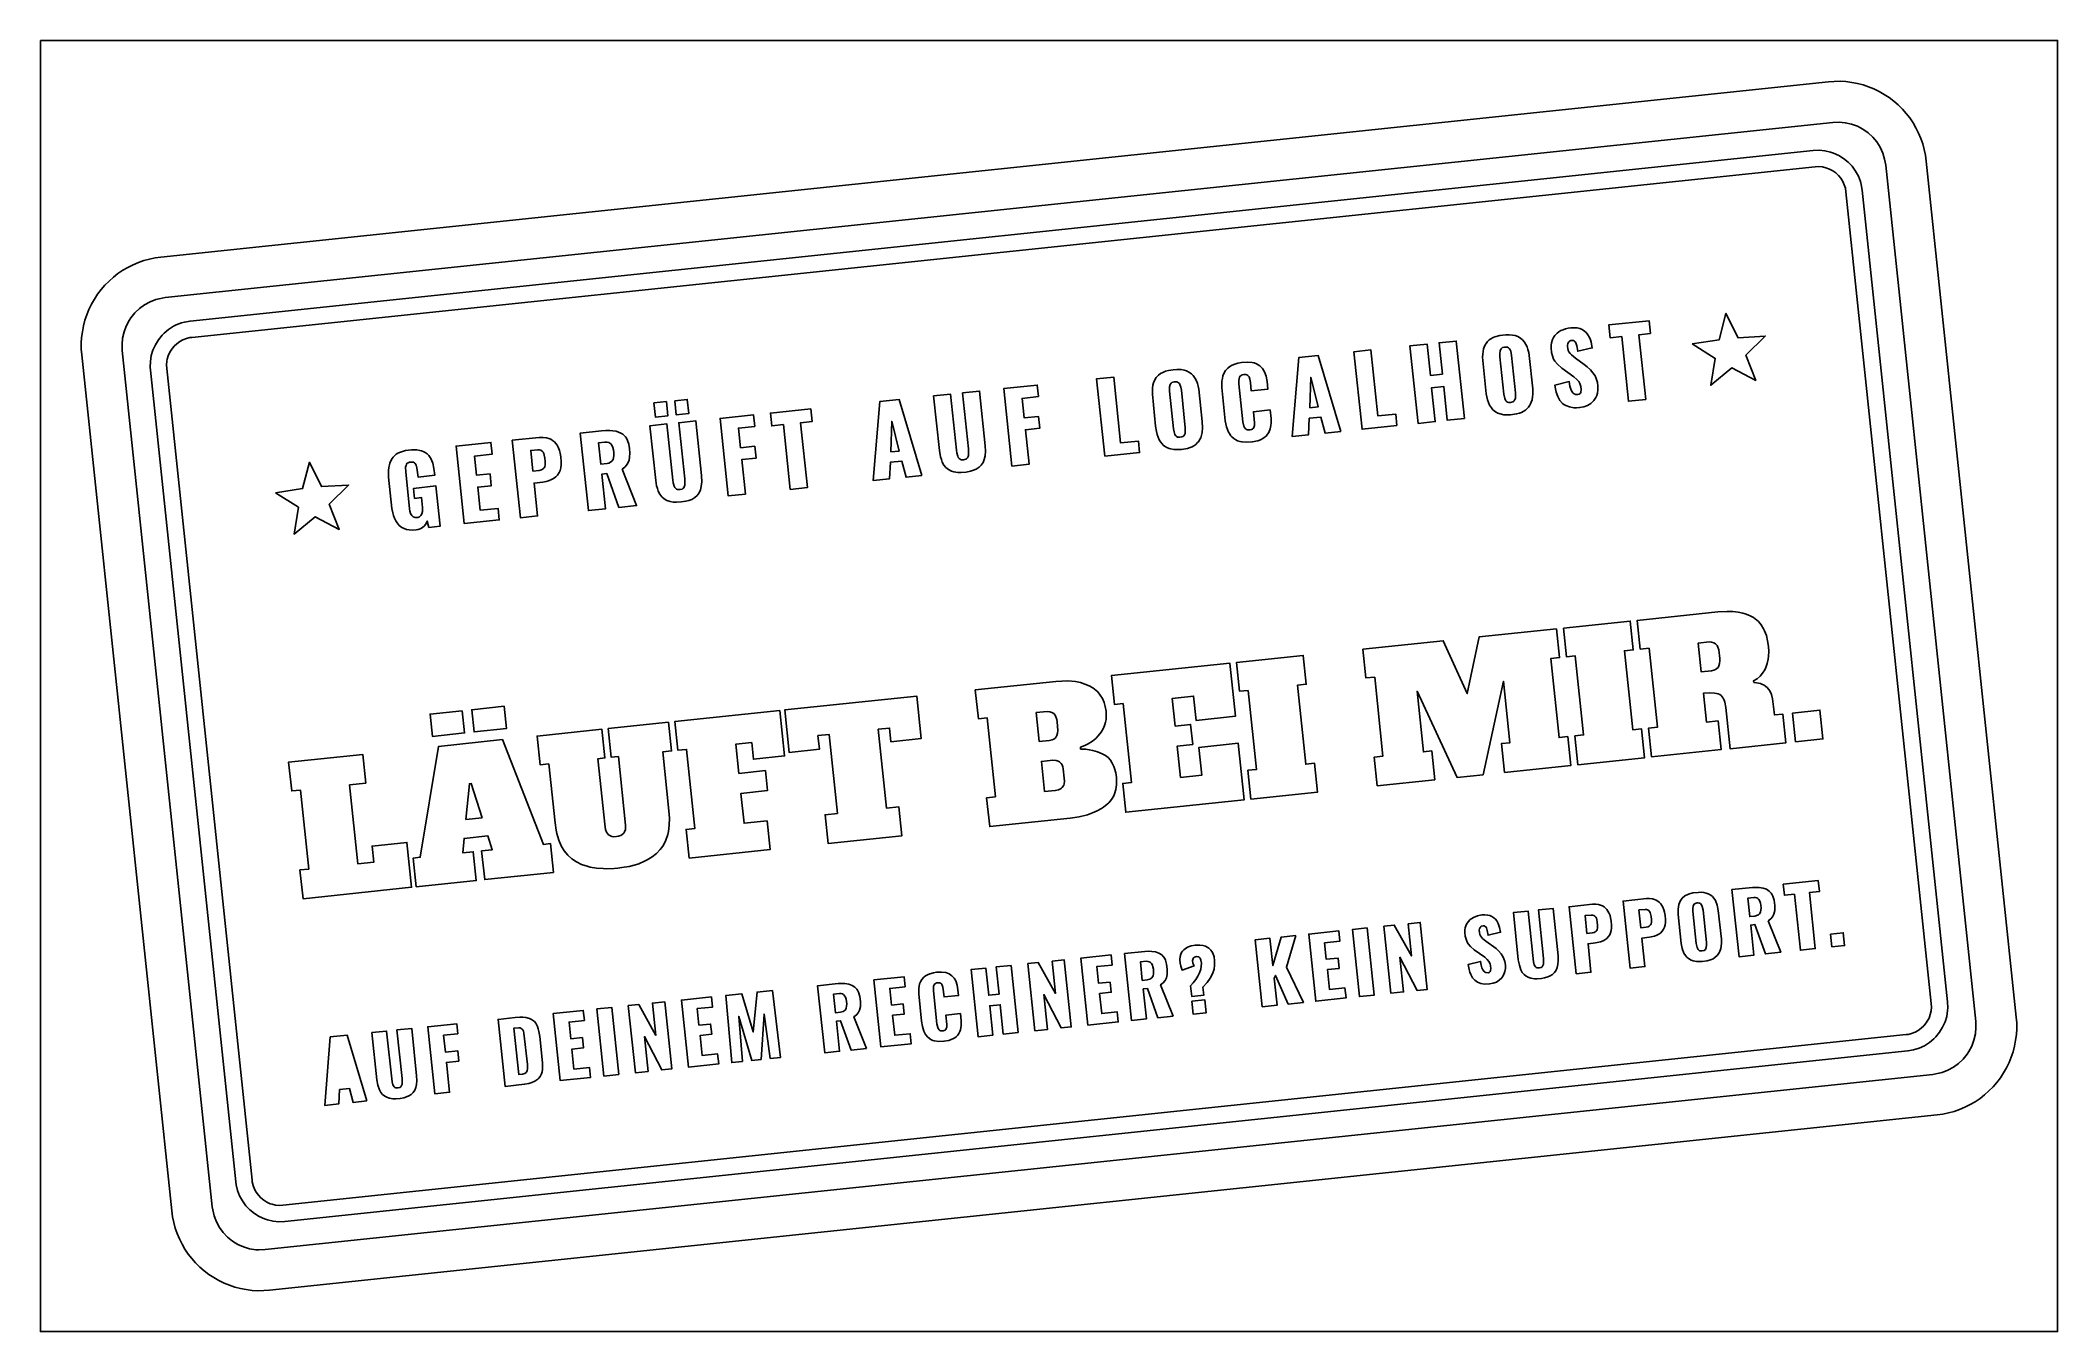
# Model space of a CAD drawing. Header units: millimetres. Extents: x 0 to 272, y 0 to 174.
import ezdxf

# ---------------------------------------------------------------- set-up
doc = ezdxf.new("R2010")
doc.units = ezdxf.units.MM

msp = doc.modelspace()

# ---------------------------------------------------------------- linework, layer by layer
at = {"layer": 'ENTGITTERRAHMEN'}
msp.add_lwpolyline([(0.5, 173.931), (271.5, 173.931), (271.5, 0.5), (0.5, 0.5)], close=True, dxfattribs=at)
at = {"layer": 'MOTIV'}
for points in [[(8.661, 140.458), (8.189, 139.834), (7.758, 139.18), (7.371, 138.5), (7.03, 137.796), (6.735, 137.071), (6.488, 136.328), (6.291, 135.571), (6.143, 134.802), (6.046, 134.026), (6, 133.244), (6.005, 132.462), (6.061, 131.681), (18.146, 16.705), (18.253, 15.93), (18.411, 15.164), (18.618, 14.409), (18.875, 13.67), (19.179, 12.948), (19.53, 12.249), (19.925, 11.574), (20.364, 10.926), (20.845, 10.308), (21.365, 9.723), (21.922, 9.173), (22.514, 8.661), (23.138, 8.189), (23.791, 7.758), (24.471, 7.371), (25.176, 7.03), (25.901, 6.735), (26.643, 6.488), (27.4, 6.291), (28.169, 6.143), (28.946, 6.046), (29.727, 6), (30.509, 6.005), (31.29, 6.061), (255.295, 29.605), (256.07, 29.712), (256.836, 29.87), (257.591, 30.078), (258.33, 30.334), (259.052, 30.638), (259.751, 30.989), (260.426, 31.385), (261.074, 31.824), (261.692, 32.304), (262.277, 32.824), (262.827, 33.381), (263.339, 33.973), (263.811, 34.597), (264.242, 35.25), (264.629, 35.931), (264.97, 36.635), (265.265, 37.36), (265.512, 38.103), (265.709, 38.86), (265.857, 39.628), (265.954, 40.405), (266, 41.186), (265.995, 41.969), (265.939, 42.749), (253.854, 157.725), (253.747, 158.5), (253.589, 159.267), (253.382, 160.022), (253.125, 160.761), (252.821, 161.482), (252.47, 162.182), (252.075, 162.857), (251.636, 163.505), (251.155, 164.123), (250.635, 164.708), (250.078, 165.257), (249.486, 165.769), (248.862, 166.242), (248.209, 166.672), (247.529, 167.059), (246.824, 167.401), (246.099, 167.695), (245.357, 167.942), (244.6, 168.14), (243.831, 168.287), (243.054, 168.385), (242.273, 168.431), (241.491, 168.425), (240.71, 168.369), (16.705, 144.825), (15.93, 144.718), (15.164, 144.56), (14.409, 144.353), (13.67, 144.097), (12.948, 143.792), (12.249, 143.442), (11.574, 143.046), (10.926, 142.607), (10.308, 142.126), (9.723, 141.606), (9.173, 141.049)], [(247.653, 159.566), (248.008, 158.797), (248.259, 157.987), (248.403, 157.152), (260.487, 42.176), (260.52, 41.33), (260.443, 40.486), (260.256, 39.659), (259.963, 38.864), (259.568, 38.115), (259.335, 37.76), (258.802, 37.102), (258.187, 36.519), (257.501, 36.021), (256.757, 35.616), (255.966, 35.313), (255.557, 35.2), (254.722, 35.057), (30.717, 11.513), (29.87, 11.48), (29.447, 11.505), (28.61, 11.637), (27.798, 11.878), (27.024, 12.222), (26.301, 12.665), (25.643, 13.198), (25.059, 13.813), (24.561, 14.499), (24.157, 15.243), (23.853, 16.034), (23.741, 16.443), (23.597, 17.278), (11.513, 132.254), (11.48, 133.101), (11.557, 133.945), (11.744, 134.771), (12.037, 135.566), (12.432, 136.316), (12.665, 136.67), (13.198, 137.329), (13.813, 137.912), (14.499, 138.41), (15.243, 138.814), (16.034, 139.118), (16.443, 139.23), (17.278, 139.374), (241.283, 162.918), (242.13, 162.951), (242.973, 162.873), (243.8, 162.686), (244.595, 162.393), (245.345, 161.999), (246.037, 161.51), (246.659, 160.934), (247.201, 160.283)], [(15.631, 132.34), (15.409, 131.59), (15.287, 130.817), (15.266, 130.036), (15.294, 129.645), (26.754, 20.616), (26.807, 20.229), (26.99, 19.468), (27.27, 18.738), (27.644, 18.051), (28.103, 17.418), (28.642, 16.85), (29.25, 16.358), (29.917, 15.949), (30.631, 15.631), (31.003, 15.508), (31.765, 15.335), (32.544, 15.264), (33.326, 15.294), (251.384, 38.213), (252.154, 38.346), (252.901, 38.578), (253.612, 38.905), (254.273, 39.323), (254.875, 39.823), (255.15, 40.101), (255.642, 40.709), (256.051, 41.376), (256.369, 42.091), (256.591, 42.841), (256.713, 43.613), (256.736, 44.004), (256.706, 44.785), (245.246, 153.814), (245.114, 154.585), (245.01, 154.962), (244.73, 155.693), (244.356, 156.38), (243.897, 157.013), (243.358, 157.58), (242.75, 158.072), (242.083, 158.481), (241.369, 158.799), (240.997, 158.923), (240.235, 159.095), (239.456, 159.167), (238.674, 159.136), (20.616, 136.217), (19.846, 136.085), (19.468, 135.981), (18.738, 135.701), (18.388, 135.525), (17.727, 135.108), (17.125, 134.608), (16.85, 134.329), (16.358, 133.722), (15.949, 133.055)], [(242.627, 154.996), (242.835, 154.546), (242.982, 154.073), (243.066, 153.585), (254.525, 44.556), (254.544, 44.061), (254.499, 43.568), (254.39, 43.085), (254.218, 42.62), (253.988, 42.181), (253.851, 41.975), (253.54, 41.59), (253.18, 41.249), (252.779, 40.957), (252.344, 40.721), (251.882, 40.543), (251.4, 40.428), (251.154, 40.394), (33.097, 17.475), (32.602, 17.456), (32.108, 17.501), (31.625, 17.61), (31.39, 17.688), (30.938, 17.89), (30.515, 18.149), (30.13, 18.46), (29.789, 18.82), (29.498, 19.221), (29.262, 19.656), (29.084, 20.118), (28.968, 20.6), (28.934, 20.846), (17.475, 129.874), (17.456, 130.369), (17.501, 130.863), (17.548, 131.106), (17.688, 131.581), (17.89, 132.034), (18.149, 132.456), (18.46, 132.841), (18.82, 133.182), (19.221, 133.473), (19.656, 133.71), (20.118, 133.887), (20.6, 134.003), (20.846, 134.037), (238.903, 156.956), (239.398, 156.975), (239.892, 156.93), (240.375, 156.82), (240.839, 156.649), (241.278, 156.418), (241.682, 156.132), (242.046, 155.796), (242.363, 155.415)], [(212.932, 134.159), (213.846, 125.461), (216.159, 125.704), (215.245, 134.402), (216.799, 134.566), (216.62, 136.275), (211.185, 135.703), (211.364, 133.995)], [(222.416, 133.183), (225.497, 131.22), (224.894, 127.617), (227.713, 129.941), (230.953, 128.254), (229.614, 131.653), (232.22, 134.213), (228.574, 133.99), (226.944, 137.26), (226.029, 133.723)], [(188.847, 129.095), (187.228, 128.925), (186.785, 133.139), (184.485, 132.897), (185.579, 122.49), (187.879, 122.732), (187.401, 127.28), (189.02, 127.45), (189.498, 122.902), (191.798, 123.144), (190.704, 133.551), (188.404, 133.309)], [(200.406, 124.651), (200.596, 124.922), (200.701, 125.119), (200.789, 125.328), (200.888, 125.667), (200.955, 126.031), (200.992, 126.419), (200.987, 127.12), (200.517, 131.588), (200.441, 132.013), (200.34, 132.405), (200.215, 132.765), (200.066, 133.093), (199.889, 133.386), (199.603, 133.721), (199.349, 133.93), (198.961, 134.152), (198.628, 134.274), (198.253, 134.353), (197.836, 134.391), (197.378, 134.387), (196.573, 134.292), (195.886, 134.105), (195.65, 134.005), (195.336, 133.828), (195.153, 133.692), (194.911, 133.464), (194.709, 133.207), (194.595, 133.02), (194.458, 132.715), (194.387, 132.496), (194.31, 132.144), (194.263, 131.766), (194.246, 131.361), (194.259, 130.93), (194.729, 126.462), (194.805, 126.04), (194.906, 125.648), (195.031, 125.286), (195.18, 124.954), (195.424, 124.564), (195.644, 124.314), (195.986, 124.038), (196.281, 123.874), (196.612, 123.75), (197.116, 123.651), (197.542, 123.625), (198.009, 123.643), (198.806, 123.758), (199.222, 123.872), (199.472, 123.966), (199.7, 124.075), (200, 124.265), (200.257, 124.487)], [(209.454, 125.981), (209.575, 126.249), (209.664, 126.527), (209.743, 127.012), (209.732, 127.523), (209.664, 127.967), (209.511, 128.503), (209.349, 128.862), (209.073, 129.285), (208.745, 129.661), (208.29, 130.09), (207.89, 130.401), (206.708, 131.242), (206.181, 131.685), (205.995, 131.88), (205.846, 132.102), (205.762, 132.294), (205.685, 132.585), (205.66, 132.784), (205.666, 132.98), (205.709, 133.179), (205.792, 133.377), (205.865, 133.473), (205.991, 133.564), (206.107, 133.605), (206.276, 133.625), (206.456, 133.6), (206.576, 133.544), (206.673, 133.454), (206.774, 133.303), (206.904, 132.924), (207.035, 132.175), (208.988, 132.628), (208.837, 133.375), (208.731, 133.727), (208.619, 134), (208.401, 134.388), (208.172, 134.686), (207.948, 134.891), (207.616, 135.1), (207.307, 135.229), (206.952, 135.308), (206.548, 135.336), (206.095, 135.311), (205.722, 135.258), (205.376, 135.178), (205.056, 135.072), (204.761, 134.94), (204.493, 134.782), (204.251, 134.597), (203.938, 134.272), (203.77, 134.027), (203.636, 133.759), (203.501, 133.316), (203.454, 132.993), (203.442, 132.648), (203.5, 132.02), (203.617, 131.54), (203.795, 131.117), (203.969, 130.836), (204.318, 130.423), (204.882, 129.912), (206.514, 128.744), (206.898, 128.398), (207.156, 128.1), (207.312, 127.828), (207.441, 127.434), (207.49, 127.016), (207.439, 126.68), (207.379, 126.544), (207.305, 126.465), (207.206, 126.405), (207.034, 126.357), (206.866, 126.346), (206.718, 126.368), (206.547, 126.438), (206.423, 126.53), (206.231, 126.784), (206.092, 127.097), (205.978, 127.505), (205.878, 128.105), (203.943, 127.603), (204.023, 127.13), (204.126, 126.7), (204.349, 126.077), (204.636, 125.571), (204.994, 125.172), (205.157, 125.042), (205.424, 124.879), (205.925, 124.689), (206.499, 124.597), (206.878, 124.589), (207.284, 124.615), (207.847, 124.719), (208.344, 124.906), (208.773, 125.174), (208.996, 125.367), (209.191, 125.581)], [(165.355, 121.023), (165.519, 121.284), (165.708, 121.772), (165.793, 122.201), (165.827, 122.539), (165.825, 123.136), (165.71, 124.286), (163.462, 124.049), (163.602, 122.564), (163.587, 122.186), (163.511, 121.938), (163.439, 121.819), (163.334, 121.724), (163.193, 121.655), (163.015, 121.613), (162.828, 121.601), (162.666, 121.619), (162.528, 121.669), (162.386, 121.774), (162.273, 121.914), (162.172, 122.125), (162.046, 122.697), (161.511, 127.782), (161.498, 128.221), (161.529, 128.505), (161.592, 128.683), (161.692, 128.84), (161.804, 128.939), (161.951, 129.01), (162.182, 129.059), (162.422, 129.06), (162.578, 129.023), (162.728, 128.928), (162.874, 128.731), (162.972, 128.439), (163.048, 127.979), (163.167, 126.85), (165.416, 127.087), (165.307, 128.112), (165.166, 128.814), (164.934, 129.431), (164.663, 129.87), (164.304, 130.223), (163.856, 130.489), (163.54, 130.602), (163.305, 130.656), (162.634, 130.712), (161.845, 130.658), (161.38, 130.577), (160.964, 130.461), (160.598, 130.311), (160.281, 130.126), (160.012, 129.909), (159.717, 129.575), (159.494, 129.19), (159.374, 128.868), (159.292, 128.518), (159.239, 128.143), (159.221, 127.318), (159.686, 122.821), (159.859, 122.012), (159.98, 121.649), (160.125, 121.315), (160.236, 121.109), (160.432, 120.831), (160.581, 120.665), (160.833, 120.446), (161.119, 120.262), (161.329, 120.16), (161.677, 120.044), (161.932, 119.991), (162.498, 119.944), (163.3, 119.995), (164.035, 120.145), (164.407, 120.278), (164.727, 120.443), (164.912, 120.571), (165.153, 120.785)], [(175.198, 121.399), (172.164, 131.602), (169.543, 131.327), (168.671, 120.713), (170.842, 120.941), (170.971, 123.176), (172.5, 123.337), (173.078, 121.176)], [(182.74, 122.191), (182.576, 123.746), (180.187, 123.495), (179.256, 132.348), (176.956, 132.106), (178.05, 121.699)], [(196.577, 131.44), (196.558, 131.867), (196.599, 132.22), (196.647, 132.357), (196.737, 132.509), (196.932, 132.666), (197.219, 132.742), (197.454, 132.743), (197.61, 132.708), (197.738, 132.639), (197.863, 132.516), (197.961, 132.364), (198.032, 132.184), (198.144, 131.605), (198.671, 126.594), (198.688, 126.176), (198.649, 125.816), (198.6, 125.677), (198.511, 125.525), (198.409, 125.425), (198.31, 125.367), (198.003, 125.29), (197.769, 125.288), (197.615, 125.324), (197.49, 125.392), (197.369, 125.517), (197.22, 125.817), (197.103, 126.429)], [(134.591, 126.081), (134.428, 127.636), (129.931, 127.163), (131.025, 116.756), (133.324, 116.998), (132.838, 121.623), (134.753, 121.824), (134.584, 123.43), (132.669, 123.229), (132.394, 125.85)], [(143.488, 118.066), (148.177, 118.559), (148.014, 120.113), (145.624, 119.862), (144.694, 128.715), (142.394, 128.473)], [(155.968, 119.905), (156.108, 120.075), (156.23, 120.259), (156.382, 120.559), (156.493, 120.888), (156.57, 121.244), (156.632, 121.891), (156.596, 122.756), (156.128, 127.07), (156.044, 127.484), (155.935, 127.866), (155.802, 128.215), (155.645, 128.532), (155.387, 128.899), (155.156, 129.132), (154.797, 129.386), (154.489, 129.534), (154.141, 129.642), (153.752, 129.708), (153.169, 129.73), (152.683, 129.698), (152.059, 129.598), (151.647, 129.486), (151.284, 129.342), (150.97, 129.165), (150.702, 128.956), (150.406, 128.633), (150.179, 128.258), (150.054, 127.944), (149.967, 127.602), (149.909, 127.232), (149.882, 126.836), (149.886, 126.414), (150.326, 122.097), (150.439, 121.377), (150.54, 120.985), (150.665, 120.623), (150.814, 120.291), (150.992, 119.992), (151.201, 119.73), (151.358, 119.576), (151.529, 119.438), (151.813, 119.262), (152.131, 119.124), (152.365, 119.055), (152.75, 118.987), (153.03, 118.966), (153.808, 118.995), (154.584, 119.129), (154.984, 119.254), (155.223, 119.355), (155.44, 119.472), (155.724, 119.673)], [(152.738, 121.766), (152.207, 126.821), (152.205, 127.407), (152.297, 127.726), (152.393, 127.873), (152.501, 127.966), (152.678, 128.045), (152.854, 128.079), (153.17, 128.066), (153.279, 128.031), (153.399, 127.954), (153.519, 127.824), (153.595, 127.701), (153.708, 127.363), (153.778, 126.942), (154.309, 121.889), (154.311, 121.307), (154.273, 121.117), (154.202, 120.951), (154.098, 120.809), (153.979, 120.722), (153.825, 120.661), (153.586, 120.622), (153.284, 120.649), (153.098, 120.752), (153.003, 120.854), (152.91, 121.009), (152.804, 121.353)], [(171.032, 124.572), (171.158, 128.69), (172.137, 124.688)], [(84.596, 125.412), (82.926, 125.237), (83.126, 123.335), (84.796, 123.511)], [(85.727, 125.531), (85.927, 123.629), (87.597, 123.805), (87.397, 125.707)], [(118.921, 115.484), (115.887, 125.687), (113.266, 125.412), (112.394, 114.798), (114.566, 115.026), (114.694, 117.261), (116.223, 117.422), (116.801, 115.261)], [(127.144, 117.248), (127.309, 117.655), (127.41, 118.114), (127.463, 118.759), (127.437, 119.483), (126.667, 126.82), (124.38, 126.58), (125.171, 119.051), (125.196, 118.636), (125.169, 118.184), (125.124, 118.027), (125.037, 117.854), (124.936, 117.742), (124.835, 117.677), (124.519, 117.592), (124.201, 117.611), (124.056, 117.672), (123.937, 117.769), (123.818, 117.926), (123.742, 118.075), (123.621, 118.516), (123.565, 118.882), (122.774, 126.411), (120.5, 126.172), (121.272, 118.836), (121.428, 117.99), (121.538, 117.618), (121.67, 117.28), (121.885, 116.883), (122.159, 116.552), (122.493, 116.286), (122.888, 116.086), (123.231, 115.983), (123.757, 115.909), (124.203, 115.901), (124.861, 115.954), (125.475, 116.067), (125.874, 116.188), (126.221, 116.34), (126.603, 116.59), (126.908, 116.893)], [(88.983, 113.149), (89.166, 113.543), (89.281, 113.989), (89.35, 114.618), (89.328, 115.478), (88.558, 122.815), (86.271, 122.574), (87.063, 115.045), (87.088, 114.63), (87.06, 114.178), (87.001, 113.985), (86.929, 113.849), (86.827, 113.737), (86.726, 113.672), (86.411, 113.587), (86.092, 113.605), (85.947, 113.666), (85.829, 113.764), (85.731, 113.886), (85.633, 114.069), (85.512, 114.511), (85.457, 114.876), (84.665, 122.406), (82.391, 122.167), (83.164, 114.83), (83.287, 114.116), (83.39, 113.733), (83.515, 113.383), (83.717, 112.97), (83.976, 112.623), (84.295, 112.341), (84.674, 112.125), (85.122, 111.978), (85.51, 111.915), (85.941, 111.894), (86.585, 111.929), (87.221, 112.029), (87.638, 112.139), (88.002, 112.28), (88.407, 112.517), (88.73, 112.807)], [(96.482, 122.076), (96.319, 123.631), (91.822, 123.158), (92.916, 112.751), (95.216, 112.992), (94.73, 117.618), (96.644, 117.819), (96.475, 119.425), (94.561, 119.224), (94.285, 121.845)], [(100.315, 122.323), (101.229, 113.624), (103.542, 113.867), (102.627, 122.566), (104.182, 122.729), (104.002, 124.438), (98.567, 123.867), (98.747, 122.158)], [(114.755, 118.657), (114.881, 122.776), (115.86, 118.773)], [(60.908, 115.713), (59.096, 115.522), (58.825, 118.105), (61.202, 118.355), (61.037, 119.922), (56.36, 119.431), (57.454, 109.023), (62.157, 109.518), (61.993, 111.072), (59.59, 110.82), (59.264, 113.929), (61.075, 114.12)], [(68.767, 114.783), (69.165, 114.936), (69.44, 115.077), (69.762, 115.317), (69.968, 115.535), (70.198, 115.878), (70.332, 116.178), (70.425, 116.525), (70.476, 116.921), (70.484, 117.366), (70.435, 117.995), (70.345, 118.506), (70.249, 118.856), (70.083, 119.276), (69.93, 119.556), (69.752, 119.805), (69.548, 120.021), (69.32, 120.205), (69.066, 120.356), (68.787, 120.474), (68.48, 120.557), (68.029, 120.612), (67.529, 120.603), (63.902, 120.223), (64.996, 109.816), (67.296, 110.058), (66.831, 114.478), (67.995, 114.605), (68.448, 114.693)], [(78.651, 116.344), (79.024, 116.617), (79.264, 116.872), (79.442, 117.152), (79.588, 117.527), (79.665, 117.944), (79.686, 118.489), (79.648, 119.098), (79.551, 119.678), (79.393, 120.17), (79.234, 120.481), (79.108, 120.661), (78.968, 120.82), (78.733, 121.025), (78.471, 121.194), (78.181, 121.327), (77.864, 121.422), (77.399, 121.498), (77.022, 121.526), (76.484, 121.527), (75.903, 121.485), (73.037, 121.184), (74.131, 110.776), (76.431, 111.018), (75.941, 115.682), (76.596, 115.751), (78.23, 111.207), (80.607, 111.457)], [(77.26, 119.578), (77.413, 119.256), (77.497, 118.94), (77.548, 118.539), (77.552, 118.18), (77.511, 117.867), (77.435, 117.642), (77.284, 117.419), (77.107, 117.271), (76.873, 117.162), (76.643, 117.102), (75.802, 117.005), (75.499, 119.883), (76.336, 119.969), (76.665, 119.958), (76.872, 119.905), (76.991, 119.848), (77.141, 119.731)], [(32.111, 113.181), (35.192, 111.218), (34.589, 107.615), (37.408, 109.939), (40.648, 108.252), (39.31, 111.651), (41.915, 114.211), (38.269, 113.989), (36.639, 117.258), (35.724, 113.721)], [(52.231, 108.889), (52.373, 109.119), (52.481, 109.371), (52.7, 108.524), (54.216, 108.683), (53.649, 114.079), (50.642, 113.763), (50.784, 112.414), (51.722, 112.513), (51.859, 111.194), (51.848, 110.674), (51.766, 110.338), (51.625, 110.099), (51.443, 109.949), (51.192, 109.863), (50.863, 109.849), (50.602, 109.935), (50.406, 110.114), (50.247, 110.399), (50.156, 110.702), (50.098, 111.032), (49.578, 115.991), (49.573, 116.605), (49.626, 116.837), (49.706, 117.007), (49.8, 117.123), (49.929, 117.211), (50.096, 117.269), (50.296, 117.298), (50.479, 117.296), (50.633, 117.262), (50.757, 117.197), (50.856, 117.103), (51.001, 116.854), (51.086, 116.535), (51.236, 115.281), (53.485, 115.517), (53.382, 116.441), (53.221, 117.143), (53.104, 117.458), (52.965, 117.749), (52.667, 118.171), (52.446, 118.384), (52.193, 118.565), (51.908, 118.716), (51.698, 118.797), (51.47, 118.861), (51.092, 118.922), (50.371, 118.936), (49.568, 118.839), (49.136, 118.732), (48.875, 118.641), (48.526, 118.474), (48.321, 118.342), (48.137, 118.195), (47.897, 117.95), (47.759, 117.769), (47.586, 117.474), (47.454, 117.149), (47.388, 116.916), (47.318, 116.544), (47.276, 116.148), (47.28, 115.282), (47.733, 111.033), (47.845, 110.48), (47.955, 110.095), (48.087, 109.736), (48.242, 109.405), (48.426, 109.111), (48.717, 108.776), (49.061, 108.507), (49.355, 108.35), (49.686, 108.239), (50.055, 108.173), (50.461, 108.153), (51, 108.191), (51.268, 108.241), (51.507, 108.316), (51.718, 108.414), (51.899, 108.536), (52.054, 108.679)], [(68.031, 118.626), (68.128, 118.446), (68.193, 118.233), (68.268, 117.837), (68.313, 117.351), (68.305, 116.925), (68.252, 116.672), (68.183, 116.531), (68.088, 116.413), (67.963, 116.317), (67.802, 116.242), (67.493, 116.172), (66.663, 116.084), (66.372, 118.846), (67.318, 118.937), (67.537, 118.923), (67.718, 118.875), (67.895, 118.77)], [(179.753, 88.414), (180.868, 77.803), (179.689, 77.679), (180.096, 73.812), (187.83, 74.625), (187.423, 78.492), (186.292, 78.373), (185.437, 86.508), (190.825, 74.939), (194.314, 75.306), (197.049, 87.848), (197.917, 79.595), (196.785, 79.476), (197.191, 75.609), (206.105, 76.545), (205.698, 80.413), (204.519, 80.289), (203.404, 90.9), (204.583, 91.024), (204.176, 94.891), (193.778, 93.798), (192.193, 86.193), (188.967, 93.292), (178.167, 92.157), (178.574, 88.29)], [(205.12, 94.99), (205.526, 91.123), (206.705, 91.247), (207.82, 80.636), (206.641, 80.512), (207.048, 76.645), (216.008, 77.586), (215.602, 81.453), (214.423, 81.33), (213.308, 91.941), (214.487, 92.065), (214.08, 95.932)], [(224.744, 86.294), (225.397, 86.27), (225.66, 86.228), (225.894, 86.158), (226.103, 86.056), (226.286, 85.923), (226.445, 85.759), (226.579, 85.561), (226.693, 85.32), (226.785, 85.035), (226.909, 84.335), (227.492, 78.793), (234.967, 79.579), (234.56, 83.446), (233.452, 83.33), (233.214, 85.48), (233.058, 86.08), (232.818, 86.585), (232.667, 86.802), (232.495, 86.996), (232.302, 87.166), (232.088, 87.312), (231.853, 87.435), (231.597, 87.534), (231.023, 87.662), (230.705, 87.69), (230.657, 87.923), (231.113, 88.198), (231.514, 88.533), (231.857, 88.927), (232.144, 89.381), (232.304, 89.717), (232.493, 90.258), (232.62, 90.831), (232.67, 91.231), (232.693, 91.859), (232.653, 92.52), (232.539, 93.286), (232.367, 93.982), (232.136, 94.608), (231.998, 94.895), (231.679, 95.415), (231.301, 95.864), (230.864, 96.244), (230.623, 96.407), (230.101, 96.687), (229.525, 96.91), (229.217, 97.001), (228.562, 97.138), (227.853, 97.218), (227.09, 97.241), (225.847, 97.168), (215.023, 96.031), (215.43, 92.164), (216.609, 92.288), (217.724, 81.677), (216.545, 81.553), (216.951, 77.685), (226.289, 78.667), (225.883, 82.534), (224.326, 82.37), (223.92, 86.238)], [(225.742, 92.633), (225.854, 92.416), (225.962, 92.063), (226.1, 90.901), (226.117, 90.585), (226.086, 90.217), (225.991, 89.911), (225.878, 89.722), (225.731, 89.565), (225.548, 89.438), (225.331, 89.342), (224.987, 89.26), (223.618, 89.114), (223.211, 92.982), (224.674, 93.128), (225.015, 93.103), (225.307, 93.013), (225.549, 92.858)], [(152.956, 81.831), (152.565, 85.556), (155.418, 85.856), (155.76, 82.602), (161.042, 83.157), (160.294, 90.279), (144.377, 88.606), (144.783, 84.739), (145.962, 84.862), (147.078, 74.251), (145.899, 74.127), (146.305, 70.26), (162.222, 71.933), (161.424, 79.526), (156.142, 78.971), (156.533, 75.245), (153.68, 74.945), (153.239, 79.143), (155.314, 79.361), (155.031, 82.049)], [(162.775, 86.63), (163.89, 76.018), (162.711, 75.894), (163.118, 72.027), (172.078, 72.969), (171.672, 76.836), (170.493, 76.712), (169.378, 87.323), (170.557, 87.447), (170.15, 91.315), (161.19, 90.373), (161.596, 86.506)], [(141.848, 70.169), (142.471, 70.447), (143.045, 70.767), (143.312, 70.943), (143.806, 71.326), (144.025, 71.535), (144.4, 71.987), (144.693, 72.486), (144.809, 72.752), (144.98, 73.321), (145.069, 73.935), (145.077, 74.596), (145.05, 74.944), (144.956, 75.573), (144.814, 76.138), (144.724, 76.396), (144.508, 76.866), (144.244, 77.272), (143.93, 77.615), (143.568, 77.894), (143.162, 78.114), (142.526, 78.379), (141.867, 78.573), (141.415, 78.664), (140.952, 78.723), (140.239, 78.754), (140.214, 78.989), (140.795, 79.211), (141.264, 79.447), (141.856, 79.818), (142.31, 80.184), (142.621, 80.506), (142.996, 81), (143.325, 81.567), (143.511, 82.034), (143.599, 82.364), (143.658, 82.709), (143.693, 83.255), (143.663, 83.834), (143.564, 84.449), (143.402, 85.015), (143.178, 85.532), (142.89, 85.999), (142.54, 86.416), (142.126, 86.784), (141.896, 86.95), (141.39, 87.243), (140.835, 87.483), (140.232, 87.667), (139.58, 87.798), (138.514, 87.89), (137.744, 87.884), (136.926, 87.822), (126.102, 86.685), (126.509, 82.818), (127.688, 82.942), (128.803, 72.331), (127.624, 72.207), (128.03, 68.339), (138.854, 69.477), (140.071, 69.658), (141.175, 69.933)], [(62.797, 84.49), (58.459, 84.034), (58.773, 81.039), (63.112, 81.495)], [(107.581, 70.1), (105.93, 69.927), (106.337, 66.059), (116.24, 67.1), (115.834, 70.967), (114.183, 70.794), (113.068, 81.405), (114.577, 81.564), (114.77, 79.724), (118.826, 80.151), (118.226, 85.857), (100.494, 83.993), (101.094, 78.287), (105.15, 78.713), (104.956, 80.553), (106.466, 80.711)], [(57.185, 83.9), (52.847, 83.444), (53.161, 80.449), (57.5, 80.905)], [(71.906, 63.997), (72.53, 63.591), (73.216, 63.26), (73.965, 63.003), (74.362, 62.902), (75.204, 62.756), (76.107, 62.683), (76.582, 62.674), (77.577, 62.711), (78.099, 62.758), (78.611, 62.82), (79.579, 62.989), (80.471, 63.217), (80.888, 63.353), (81.665, 63.67), (82.026, 63.85), (82.688, 64.256), (83.275, 64.72), (83.784, 65.246), (84.006, 65.535), (84.206, 65.844), (84.539, 66.516), (84.783, 67.263), (84.872, 67.664), (84.984, 68.522), (85.007, 69.455), (84.942, 70.462), (84.111, 78.362), (85.29, 78.486), (84.884, 82.353), (76.796, 81.503), (77.202, 77.635), (78.146, 77.735), (79.112, 68.523), (79.118, 68.219), (79.088, 67.949), (78.993, 67.642), (78.881, 67.453), (78.676, 67.251), (78.482, 67.134), (78.169, 67.026), (77.893, 66.98), (77.527, 66.971), (77.285, 67.008), (77.071, 67.082), (76.829, 67.237), (76.68, 67.399), (76.558, 67.602), (76.438, 67.937), (76.38, 68.236), (75.41, 77.447), (76.354, 77.546), (75.947, 81.413), (67.222, 80.496), (67.629, 76.629), (68.808, 76.753), (69.638, 68.854), (69.785, 67.855), (69.886, 67.39), (70.143, 66.529), (70.473, 65.759), (70.877, 65.08), (71.355, 64.493)], [(94.332, 75.478), (93.921, 79.393), (96.067, 79.618), (96.302, 77.378), (100.476, 77.817), (99.834, 83.924), (85.733, 82.442), (86.139, 78.575), (87.318, 78.699), (88.434, 68.088), (87.255, 67.964), (87.661, 64.097), (98.532, 65.239), (98.125, 69.106), (95.036, 68.782), (94.615, 72.79), (98.175, 73.164), (97.893, 75.853)], [(136.821, 83.287), (136.933, 83.07), (137.041, 82.717), (137.09, 82.404), (137.196, 81.239), (137.164, 80.871), (137.07, 80.565), (136.957, 80.376), (136.81, 80.219), (136.627, 80.092), (136.41, 79.996), (136.066, 79.914), (134.697, 79.768), (134.29, 83.636), (135.753, 83.782), (136.094, 83.757), (136.386, 83.667), (136.628, 83.512)], [(236.287, 79.718), (239.966, 80.104), (239.559, 83.972), (235.881, 83.585)], [(50.994, 60.243), (59.058, 61.09), (58.652, 64.957), (57.237, 64.809), (57.416, 66.735), (60.623, 67.072), (61.198, 65.225), (59.784, 65.076), (60.19, 61.209), (69.434, 62.181), (69.027, 66.048), (68.084, 65.949), (62.577, 80.008), (53.994, 79.106), (51.531, 64.209), (50.587, 64.11)], [(44.214, 74.168), (43.807, 78.035), (33.856, 76.989), (34.263, 73.122), (35.442, 73.246), (36.557, 62.635), (35.378, 62.511), (35.785, 58.644), (50.381, 60.178), (49.746, 66.215), (45.054, 65.722), (45.282, 63.552), (43.16, 63.329), (42.044, 73.94)], [(137.426, 77.019), (137.631, 76.812), (137.753, 76.609), (137.847, 76.365), (137.914, 76.079), (138.053, 74.829), (138.068, 74.415), (138.021, 74.062), (137.973, 73.909), (137.873, 73.708), (137.786, 73.593), (137.627, 73.447), (137.284, 73.269), (136.844, 73.176), (135.405, 73.025), (134.979, 77.08), (136.514, 77.24), (136.948, 77.219), (137.24, 77.129)], [(59.841, 69.517), (57.672, 69.289), (58.146, 74.083), (58.381, 74.108)], [(232.609, 55.678), (232.977, 55.957), (233.206, 56.229), (233.383, 56.589), (233.486, 57.062), (233.496, 57.753), (233.413, 58.445), (233.25, 58.989), (233.113, 59.258), (233.004, 59.413), (232.75, 59.673), (232.372, 59.916), (231.927, 60.071), (231.419, 60.147), (230.971, 60.166), (230.486, 60.149), (227.751, 59.865), (228.698, 50.861), (230.688, 51.07), (230.264, 55.105), (230.83, 55.165), (232.244, 51.233), (234.301, 51.45)], [(236.155, 59.254), (236.946, 51.728), (238.947, 51.938), (238.156, 59.464), (239.501, 59.605), (239.346, 61.084), (234.644, 60.59), (234.799, 59.111)], [(204.129, 49.057), (204.272, 49.409), (204.359, 49.806), (204.406, 50.364), (204.383, 50.991), (203.717, 57.339), (201.738, 57.131), (202.423, 50.617), (202.444, 50.258), (202.421, 49.867), (202.307, 49.582), (202.244, 49.506), (202.132, 49.428), (201.859, 49.355), (201.583, 49.371), (201.457, 49.424), (201.355, 49.508), (201.186, 49.772), (201.081, 50.155), (200.349, 56.985), (198.381, 56.778), (199.049, 50.431), (199.184, 49.699), (199.393, 49.084), (199.579, 48.741), (199.816, 48.455), (200.105, 48.225), (200.447, 48.052), (200.744, 47.963), (201.199, 47.899), (201.585, 47.892), (202.155, 47.938), (202.56, 48.007), (203.03, 48.14), (203.331, 48.271), (203.661, 48.488), (203.926, 48.75)], [(210.427, 52.991), (210.665, 53.113), (210.944, 53.321), (211.122, 53.51), (211.32, 53.806), (211.437, 54.066), (211.517, 54.366), (211.561, 54.709), (211.569, 55.093), (211.526, 55.638), (211.448, 56.08), (211.365, 56.382), (211.221, 56.746), (211.089, 56.989), (210.935, 57.204), (210.759, 57.391), (210.561, 57.55), (210.341, 57.681), (210.1, 57.783), (209.835, 57.854), (209.444, 57.902), (209.012, 57.894), (205.874, 57.566), (206.82, 48.561), (208.81, 48.77), (208.408, 52.595), (209.415, 52.705), (210.083, 52.859)], [(217.664, 53.752), (217.902, 53.874), (218.181, 54.081), (218.359, 54.27), (218.557, 54.567), (218.674, 54.826), (218.754, 55.127), (218.798, 55.469), (218.806, 55.854), (218.763, 56.398), (218.685, 56.841), (218.602, 57.143), (218.458, 57.506), (218.326, 57.749), (218.172, 57.964), (217.996, 58.151), (217.798, 58.31), (217.578, 58.441), (217.337, 58.544), (217.072, 58.615), (216.681, 58.662), (216.249, 58.655), (213.111, 58.326), (214.057, 49.322), (216.047, 49.531), (215.645, 53.355), (216.652, 53.465), (217.32, 53.619)], [(216.683, 56.944), (216.767, 56.789), (216.823, 56.605), (216.888, 56.261), (216.927, 55.842), (216.92, 55.473), (216.874, 55.253), (216.815, 55.131), (216.732, 55.029), (216.624, 54.946), (216.485, 54.882), (216.217, 54.821), (215.499, 54.745), (215.248, 57.135), (216.066, 57.214), (216.255, 57.201), (216.412, 57.16), (216.565, 57.069)], [(226.235, 51.958), (226.325, 52.609), (226.321, 53.216), (225.914, 57.081), (225.761, 57.788), (225.524, 58.384), (225.314, 58.715), (225.123, 58.927), (224.904, 59.108), (224.568, 59.3), (224.279, 59.405), (223.955, 59.474), (223.594, 59.507), (223.198, 59.503), (222.501, 59.421), (221.908, 59.259), (221.431, 59.019), (221.064, 58.704), (220.791, 58.32), (220.611, 57.867), (220.503, 57.236), (220.5, 56.512), (220.906, 52.647), (221.059, 51.942), (221.297, 51.342), (221.507, 51.004), (221.698, 50.788), (221.915, 50.604), (222.249, 50.408), (222.535, 50.3), (222.972, 50.214), (223.34, 50.192), (223.745, 50.207), (224.434, 50.307), (225.01, 50.487), (225.207, 50.581), (225.467, 50.746), (225.818, 51.08), (226.074, 51.484)], [(222.505, 56.954), (222.489, 57.323), (222.524, 57.629), (222.644, 57.879), (222.812, 58.014), (223.061, 58.08), (223.227, 58.084), (223.399, 58.05), (223.509, 57.991), (223.618, 57.884), (223.702, 57.753), (223.764, 57.597), (223.861, 57.096), (224.317, 52.761), (224.332, 52.399), (224.298, 52.088), (224.178, 51.836), (224.004, 51.699), (223.739, 51.632), (223.574, 51.628), (223.403, 51.662), (223.295, 51.721), (223.191, 51.829), (223.062, 52.088), (222.961, 52.618)], [(231.49, 58.318), (231.577, 58.067), (231.635, 57.77), (231.661, 57.417), (231.644, 57.126), (231.587, 56.875), (231.519, 56.732), (231.425, 56.608), (231.307, 56.503), (231.158, 56.42), (230.816, 56.324), (230.143, 56.25), (229.881, 58.74), (230.682, 58.818), (230.89, 58.805), (231.069, 58.759), (231.218, 58.68), (231.372, 58.523)], [(173.022, 52.742), (175.078, 52.958), (174.936, 54.314), (170.889, 53.889), (171.836, 44.884), (175.904, 45.312), (175.763, 46.657), (173.684, 46.439), (173.401, 49.129), (174.969, 49.294), (174.824, 50.672), (173.256, 50.507)], [(178.749, 54.715), (176.759, 54.506), (177.705, 45.501), (179.695, 45.71)], [(184.229, 55.291), (184.685, 50.955), (182.384, 55.097), (180.983, 54.95), (181.93, 45.945), (183.63, 46.124), (183.14, 50.793), (185.476, 46.318), (186.821, 46.459), (185.875, 55.464)], [(197.255, 48.859), (197.322, 49.278), (197.313, 49.72), (197.227, 50.226), (197.121, 50.568), (196.982, 50.879), (196.743, 51.245), (196.384, 51.648), (196.065, 51.942), (194.696, 52.938), (194.241, 53.322), (194.079, 53.49), (193.951, 53.682), (193.878, 53.849), (193.812, 54.101), (193.795, 54.442), (193.833, 54.614), (193.904, 54.786), (193.992, 54.891), (194.076, 54.947), (194.323, 55), (194.45, 54.986), (194.582, 54.93), (194.667, 54.852), (194.754, 54.721), (194.866, 54.393), (194.979, 53.746), (196.669, 54.137), (196.538, 54.783), (196.35, 55.324), (196.162, 55.66), (195.963, 55.918), (195.769, 56.095), (195.482, 56.276), (195.215, 56.388), (194.908, 56.456), (194.558, 56.48), (194.166, 56.459), (193.544, 56.344), (193.012, 56.138), (192.78, 56.001), (192.571, 55.841), (192.3, 55.56), (192.093, 55.234), (191.993, 54.993), (191.922, 54.732), (191.881, 54.453), (191.871, 54.155), (191.921, 53.611), (192.023, 53.196), (192.177, 52.83), (192.327, 52.587), (192.629, 52.229), (193.117, 51.788), (194.528, 50.777), (194.861, 50.477), (195.084, 50.22), (195.247, 49.92), (195.331, 49.643), (195.373, 49.282), (195.329, 48.991), (195.277, 48.874), (195.214, 48.805), (195.128, 48.753), (194.979, 48.712), (194.705, 48.721), (194.558, 48.782), (194.45, 48.861), (194.283, 49.081), (194.164, 49.352), (194.065, 49.705), (193.978, 50.224), (192.304, 49.789), (192.431, 49.128), (192.533, 48.78), (192.656, 48.469), (192.904, 48.031), (193.214, 47.686), (193.585, 47.432), (194.019, 47.268), (194.516, 47.189), (195.195, 47.205), (195.682, 47.294), (196.112, 47.456), (196.483, 47.688), (196.845, 48.04), (197.073, 48.387)], [(209.446, 56.184), (209.53, 56.028), (209.586, 55.844), (209.651, 55.501), (209.69, 55.081), (209.683, 54.712), (209.637, 54.493), (209.578, 54.371), (209.495, 54.269), (209.387, 54.186), (209.248, 54.121), (208.98, 54.06), (208.262, 53.984), (208.011, 56.374), (208.829, 56.453), (209.018, 56.441), (209.175, 56.399), (209.328, 56.308)], [(152.693, 42.872), (151.001, 47.1), (151.323, 47.337), (151.598, 47.652), (151.775, 48.012), (151.878, 48.485), (151.888, 49.175), (151.805, 49.867), (151.642, 50.411), (151.554, 50.595), (151.396, 50.836), (151.142, 51.095), (150.764, 51.339), (150.319, 51.494), (149.811, 51.57), (149.363, 51.589), (148.878, 51.571), (146.143, 51.288), (147.09, 42.283), (149.08, 42.492), (148.656, 46.528), (149.222, 46.587), (150.636, 42.656)], [(158.174, 49.189), (158.254, 49.734), (158.25, 50.295), (158.167, 50.831), (157.989, 51.339), (157.866, 51.558), (157.72, 51.754), (157.459, 52.005), (157.259, 52.142), (157.04, 52.253), (156.678, 52.37), (156.273, 52.428), (155.669, 52.413), (155.08, 52.305), (154.586, 52.117), (154.277, 51.923), (154.1, 51.768), (153.947, 51.594), (153.819, 51.404), (153.718, 51.199), (153.615, 50.863), (153.571, 50.494), (153.601, 49.974), (153.691, 49.569), (153.885, 49.067), (155.479, 49.617), (155.32, 50.003), (155.279, 50.364), (155.303, 50.497), (155.355, 50.613), (155.434, 50.71), (155.56, 50.8), (155.827, 50.866), (155.978, 50.859), (156.109, 50.82), (156.291, 50.673), (156.411, 50.409), (156.47, 49.982), (156.459, 49.572), (156.387, 49.166), (156.227, 48.686), (156.003, 48.222), (155.72, 47.775), (155.389, 47.353), (155.017, 46.96), (155.167, 45.526), (156.801, 45.698), (156.687, 46.788), (157.267, 47.41), (157.673, 47.98), (157.977, 48.573)], [(169.144, 53.705), (167.198, 53.501), (166.073, 49.662), (165.687, 53.342), (163.697, 53.133), (164.643, 44.128), (166.633, 44.337), (166.252, 47.961), (166.426, 48.339), (168.145, 44.496), (170.168, 44.709), (167.904, 49.461)], [(241.171, 52.172), (242.883, 52.352), (242.703, 54.064), (240.991, 53.884)], [(123.745, 40.335), (123.898, 40.554), (124.018, 40.794), (124.105, 41.053), (124.201, 41.618), (124.207, 42.234), (124.107, 43.228), (122.161, 43.024), (122.282, 41.739), (122.269, 41.412), (122.204, 41.198), (122.142, 41.094), (122.051, 41.012), (121.929, 40.952), (121.775, 40.916), (121.473, 40.921), (121.353, 40.965), (121.231, 41.055), (121.116, 41.204), (121.046, 41.359), (120.937, 41.854), (120.474, 46.253), (120.463, 46.67), (120.498, 46.911), (120.559, 47.062), (120.652, 47.192), (120.756, 47.272), (120.891, 47.327), (121.099, 47.362), (121.299, 47.354), (121.427, 47.314), (121.548, 47.224), (121.667, 47.046), (121.745, 46.787), (121.907, 45.447), (123.852, 45.652), (123.77, 46.43), (123.662, 47.05), (123.474, 47.596), (123.254, 47.99), (122.959, 48.31), (122.587, 48.555), (122.129, 48.718), (121.57, 48.786), (120.907, 48.759), (120.49, 48.698), (120, 48.571), (119.684, 48.441), (119.409, 48.282), (119.177, 48.094), (118.921, 47.805), (118.728, 47.472), (118.624, 47.193), (118.508, 46.566), (118.492, 45.852), (118.863, 42.216), (118.985, 41.484), (119.189, 40.848), (119.424, 40.396), (119.738, 40.029), (120.134, 39.747), (120.412, 39.621), (120.617, 39.558), (121.199, 39.475), (121.88, 39.499), (122.54, 39.613), (122.877, 39.719), (123.169, 39.853), (123.339, 39.957), (123.559, 40.136)], [(130.902, 49.686), (128.912, 49.477), (129.296, 45.831), (127.895, 45.683), (127.512, 49.33), (125.522, 49.12), (126.468, 40.116), (128.458, 40.325), (128.044, 44.26), (129.445, 44.408), (129.859, 40.472), (131.849, 40.681)], [(136.405, 50.264), (136.861, 45.929), (134.56, 50.07), (133.159, 49.923), (134.105, 40.919), (135.806, 41.097), (135.316, 45.766), (137.652, 41.291), (138.997, 41.433), (138.05, 50.437)], [(144.22, 47.455), (142.652, 47.291), (142.417, 49.525), (144.474, 49.741), (144.331, 51.097), (140.285, 50.672), (141.231, 41.668), (145.3, 42.095), (145.159, 43.44), (143.08, 43.222), (142.797, 45.912), (144.364, 46.077)], [(149.764, 49.946), (149.882, 49.74), (149.969, 49.489), (150.026, 49.193), (150.053, 48.84), (150.036, 48.549), (149.979, 48.298), (149.911, 48.155), (149.817, 48.031), (149.699, 47.926), (149.55, 47.842), (149.208, 47.747), (148.535, 47.673), (148.273, 50.163), (149.074, 50.24), (149.282, 50.227), (149.461, 50.181), (149.61, 50.102)], [(98.532, 37.18), (99.944, 37.328), (98.842, 46.316), (96.785, 46.1), (96.268, 40.752), (94.728, 45.884), (92.594, 45.66), (93.385, 36.639), (94.819, 36.789), (94.318, 42.84), (96.064, 36.92), (97.32, 37.052), (97.735, 43.154)], [(111.472, 38.54), (109.78, 42.768), (110.148, 43.047), (110.377, 43.319), (110.554, 43.679), (110.657, 44.153), (110.667, 44.843), (110.584, 45.535), (110.422, 46.079), (110.284, 46.348), (110.175, 46.503), (109.921, 46.763), (109.543, 47.006), (109.098, 47.161), (108.59, 47.238), (108.142, 47.257), (107.657, 47.239), (104.922, 46.955), (105.869, 37.951), (107.859, 38.16), (107.435, 42.195), (108.002, 42.255), (109.415, 38.324)], [(116.417, 44.533), (114.849, 44.368), (114.614, 46.603), (116.671, 46.819), (116.528, 48.175), (112.482, 47.75), (113.428, 38.745), (117.497, 39.173), (117.356, 40.518), (115.277, 40.3), (114.994, 42.99), (116.561, 43.155)], [(73.328, 40.004), (71.761, 39.84), (71.526, 42.074), (73.582, 42.29), (73.44, 43.646), (69.393, 43.221), (70.34, 34.217), (74.408, 34.644), (74.267, 35.989), (72.188, 35.771), (71.906, 38.461), (73.473, 38.626)], [(75.263, 43.838), (76.209, 34.834), (78.199, 35.043), (77.253, 44.047)], [(83.189, 40.288), (80.888, 44.429), (79.487, 44.282), (80.434, 35.278), (82.135, 35.456), (81.644, 40.125), (83.98, 35.65), (85.325, 35.792), (84.379, 44.796), (82.733, 44.623)], [(88.98, 41.649), (88.746, 43.884), (90.802, 44.1), (90.66, 45.456), (86.613, 45.031), (87.56, 36.026), (91.628, 36.454), (91.487, 37.799), (89.408, 37.581), (89.125, 40.271), (90.693, 40.436), (90.548, 41.814)], [(108.543, 45.613), (108.661, 45.408), (108.748, 45.157), (108.806, 44.861), (108.832, 44.507), (108.815, 44.217), (108.758, 43.966), (108.69, 43.822), (108.596, 43.698), (108.478, 43.594), (108.329, 43.51), (107.987, 43.414), (107.314, 43.34), (107.053, 45.831), (107.853, 45.908), (108.061, 45.895), (108.24, 45.849), (108.39, 45.77)], [(155.179, 44.876), (155.361, 43.153), (157.117, 43.337), (156.936, 45.06)], [(50.796, 32.941), (50.939, 33.293), (51.026, 33.69), (51.072, 34.248), (51.05, 34.875), (50.384, 41.223), (48.405, 41.015), (49.09, 34.501), (49.111, 34.142), (49.087, 33.751), (48.974, 33.466), (48.911, 33.39), (48.799, 33.313), (48.525, 33.239), (48.25, 33.255), (48.124, 33.308), (48.022, 33.392), (47.853, 33.656), (47.748, 34.039), (47.015, 40.869), (45.048, 40.662), (45.716, 34.315), (45.851, 33.583), (46.06, 32.968), (46.246, 32.625), (46.483, 32.339), (46.772, 32.109), (47.114, 31.936), (47.411, 31.847), (47.866, 31.783), (48.252, 31.776), (48.821, 31.822), (49.352, 31.92), (49.697, 32.024), (49.997, 32.155), (50.328, 32.372), (50.592, 32.634)], [(54.672, 40.314), (56.573, 40.514), (56.431, 41.859), (52.54, 41.45), (53.487, 32.445), (55.477, 32.654), (55.056, 36.656), (56.712, 36.831), (56.566, 38.22), (54.91, 38.046)], [(67.477, 34.542), (67.646, 34.769), (67.811, 35.113), (67.892, 35.405), (67.945, 35.728), (67.97, 36.082), (67.959, 36.604), (67.591, 40.154), (67.487, 40.818), (67.397, 41.167), (67.286, 41.479), (67.051, 41.919), (66.871, 42.136), (66.732, 42.261), (66.497, 42.421), (66.23, 42.547), (65.701, 42.681), (65.324, 42.719), (64.902, 42.725), (64.269, 42.683), (61.99, 42.443), (62.936, 33.438), (65.559, 33.72), (66.137, 33.831), (66.511, 33.94), (66.932, 34.12), (67.343, 34.406)], [(65.405, 40.851), (65.465, 40.597), (65.922, 36.36), (65.949, 35.81), (65.906, 35.508), (65.784, 35.308), (65.567, 35.164), (65.275, 35.084), (64.781, 35.026), (64.126, 41.263), (64.764, 41.309), (64.942, 41.291), (65.112, 41.237), (65.241, 41.146), (65.338, 41.018)], [(44.349, 31.485), (41.724, 40.313), (39.456, 40.075), (38.702, 30.891), (40.58, 31.089), (40.692, 33.022), (42.015, 33.161), (42.515, 31.292)]]:
    msp.add_lwpolyline(points, close=True, dxfattribs=at)

doc.saveas('drawing.dxf')
